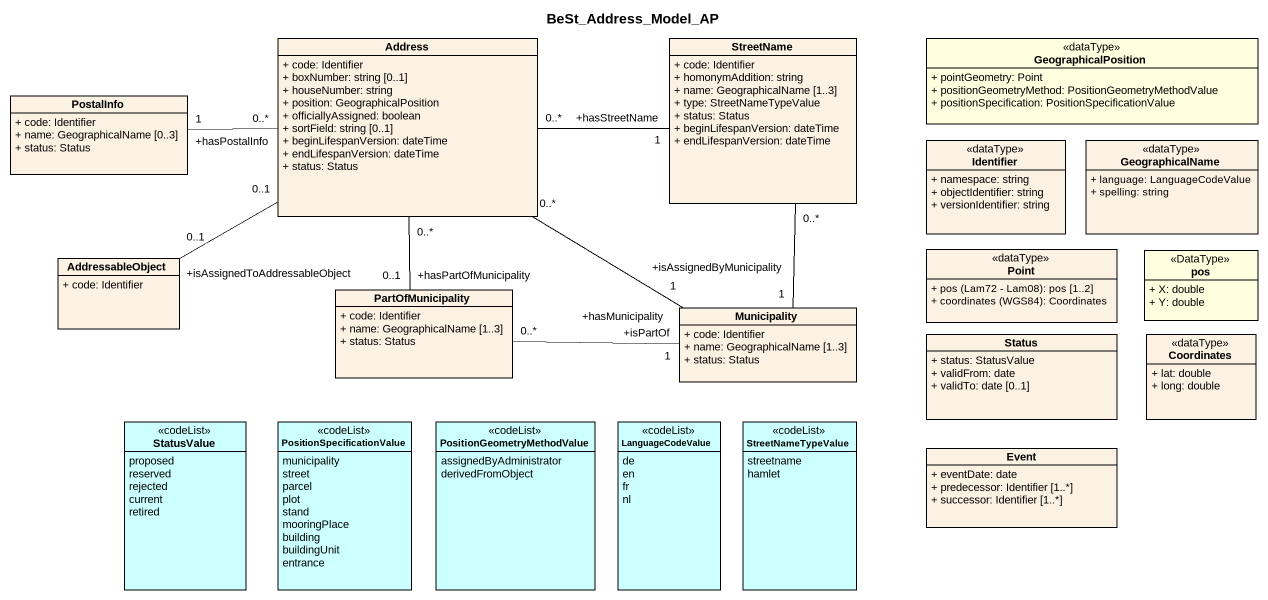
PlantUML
@startuml
title BeSt_Address_Model_AP
hide circle
hide empty members
skinparam classAttributeIconSize 0
class Address {
  + code: Identifier
  + boxNumber: string [0..1]
  + houseNumber: string
  + position: GeographicalPosition
  + officiallyAssigned: boolean
  + sortField: string [0..1]
  + beginLifespanVersion: dateTime
  + endLifespanVersion: dateTime
  + status: Status
}
class StreetName {
  + code: Identifier
  + homonymAddition: string
  + name: GeographicalName [1..3]
  + type: StreetNameTypeValue
  + status: Status
  + beginLifespanVersion: dateTime
  + endLifespanVersion: dateTime
}
class GeographicalPosition <<dataType>> #FFFFE0 {
  + pointGeometry: Point
  + positionGeometryMethod: PositionGeometryMethodValue
  + positionSpecification: PositionSpecificationValue
}
class PostalInfo {
  + code: Identifier
  + name: GeographicalName [0..3]
  + status: Status
}
class Identifier <<dataType>> {
  + namespace: string
  + objectIdentifier: string
  + versionIdentifier: string
}
class GeographicalName <<dataType>> {
  + language: LanguageCodeValue
  + spelling: string
}
class AddressableObject {
  + code: Identifier
}
class Point <<dataType>> {
  {field} + pos (Lam72 - Lam08): pos [1..2]
  {field} + coordinates (WGS84): Coordinates
}
class pos <<DataType>> #FFFFE0 {
  + X: double
  + Y: double
}
class PartOfMunicipality {
  + code: Identifier
  + name: GeographicalName [1..3]
  + status: Status
}
class Municipality {
  + code: Identifier
  + name: GeographicalName [1..3]
  + status: Status
}
class Status {
  + status: StatusValue
  + validFrom: date
  + validTo: date [0..1]
}
class Coordinates <<dataType>> {
  + lat: double
  + long: double
}
enum StatusValue <<codeList>> #CCFFFF {
  proposed
  reserved
  rejected
  current
  retired
}
enum PositionSpecificationValue <<codeList>> #CCFFFF {
  municipality
  street
  parcel
  plot
  stand
  mooringPlace
  building
  buildingUnit
  entrance
}
enum PositionGeometryMethodValue <<codeList>> #CCFFFF {
  assignedByAdministrator
  derivedFromObject
}
enum LanguageCodeValue <<codeList>> #CCFFFF {
  de
  en
  fr
  nl
}
enum StreetNameTypeValue <<codeList>> #CCFFFF {
  streetname
  hamlet
}
class Event {
  + eventDate: date
  + predecessor: Identifier [1..*]
  + successor: Identifier [1..*]
}
Address "0..*" -right- "+hasStreetName\n1" StreetName
Address "0..*" -left- "+hasPostalInfo\n1" PostalInfo
Address "0..1" -left- "+isAssignedToAddressableObject\n0..1" AddressableObject
Address "0..*" -- "+hasPartOfMunicipality\n0..1" PartOfMunicipality
Address "0..*" -- "+hasMunicipality\n1" Municipality
StreetName "0..*" -- "+isAssignedByMunicipality\n1" Municipality
PartOfMunicipality "0..*" -right- "+isPartOf\n1" Municipality
@enduml
